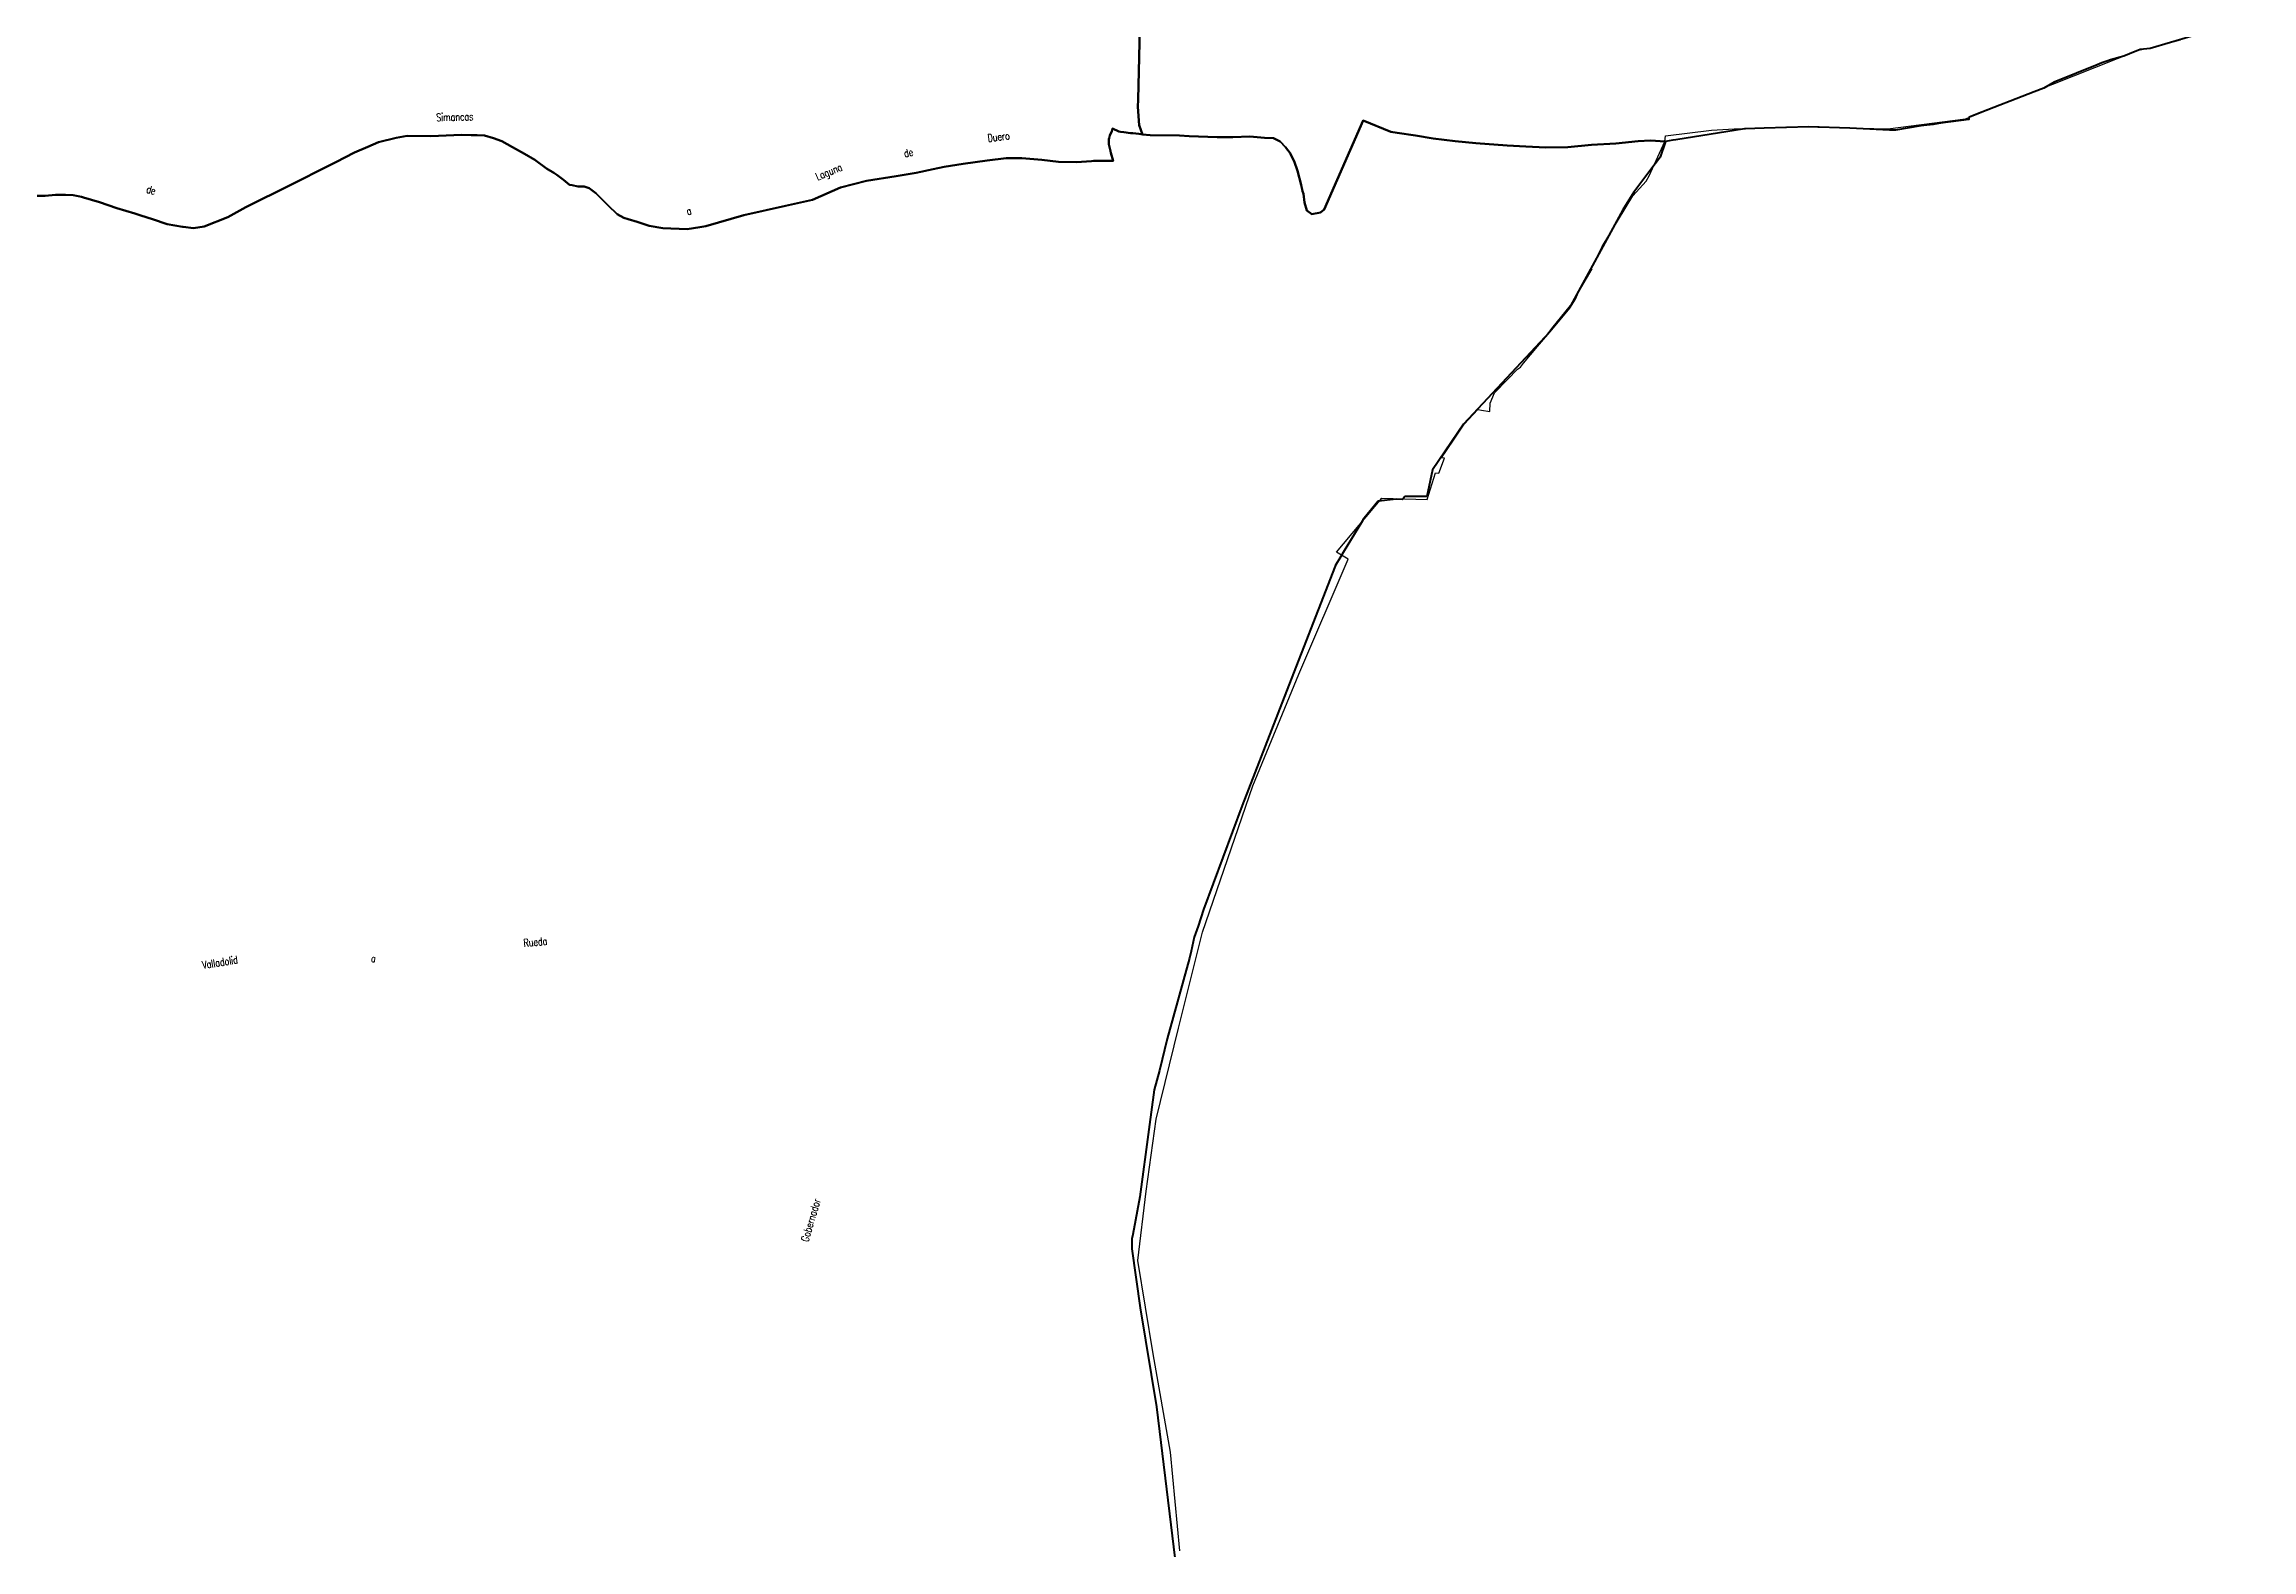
# Model space of a CAD drawing. Header units: metres. Extents: x 339638 to 364279, y 4598373 to 4630956.
# Drawn here: x 352020 to 354887, y 4603742 to 4605697 of the extents above; entities that cross this region are included whole.
import ezdxf
from ezdxf.enums import TextEntityAlignment as Align

# ---------------------------------------------------------------- set-up
doc = ezdxf.new("R2010")
doc.units = ezdxf.units.M
for name, color, linetype, lineweight in [('caminos', 1, 'Continuous', 0), ('poligonos_rusticos', 42, 'Continuous', 40), ('termino', 6, 'Continuous', 25)]:
    doc.layers.add(name, color=color, linetype=linetype, lineweight=lineweight)
doc.styles.add('caminos', font='simplex.shx', dxfattribs={"width": 0.75})

msp = doc.modelspace()

# ---------------------------------------------------------------- linework, layer by layer
at = {"layer": 'poligonos_rusticos'}
for points in [[(353443.4, 4605737.3), (353441.9, 4605679.8), (353440.9, 4605625), (353440.4, 4605615.4), (353442, 4605591.7), (353446.4, 4605579.6), (353441.5, 4605580.2), (353433.7, 4605581.1), (353430.8, 4605581.4), (353422.2, 4605582.4), (353417.7, 4605583), (353415.9, 4605583.2), (353413.2, 4605584.5), (353410.2, 4605586), (353407.6, 4605587.3), (353406.4, 4605583.9), (353404.2, 4605578), (353403, 4605574.5), (353402.9, 4605573.4), (353402.7, 4605566.7), (353404.7, 4605557.8), (353405.3, 4605555.7), (353408.3, 4605545.1), (353382.9, 4605545.1), (353380.4, 4605545), (353360.8, 4605543.6), (353337.4, 4605543.8), (353315.6, 4605546.5), (353289.7, 4605548.7), (353269.3, 4605548.6), (353244.5, 4605545.7), (353213.7, 4605541.2), (353188.8, 4605537.3), (353174.6, 4605534.3), (353152.4, 4605529.6), (353126.4, 4605525.5), (353088.1, 4605519.5), (353054.2, 4605510.6), (353018.1, 4605494.6), (352982.8, 4605486.9), (352928.8, 4605474.9), (352879.3, 4605460.5), (352871.7, 4605459.3), (352855.2, 4605456.7), (352823.6, 4605457.9), (352805.6, 4605460.9), (352790.1, 4605466.2), (352778.5, 4605469.5), (352773.1, 4605471.1), (352764.1, 4605476.2), (352752.6, 4605487.1), (352743.2, 4605496.7), (352736.4, 4605503.1), (352728, 4605509.9), (352721.3, 4605511.8), (352713.1, 4605511.8), (352705.6, 4605513.6), (352702.3, 4605514.3), (352694.7, 4605520.4), (352686, 4605527.2), (352681.8, 4605529.8), (352672.5, 4605535.4), (352657.4, 4605546.6), (352643.8, 4605554.5), (352628.4, 4605563.2), (352614.3, 4605570.7), (352603.8, 4605574.6), (352591.8, 4605578.3), (352582.5, 4605578.6), (352579.3, 4605578.7), (352574.7, 4605578.8), (352562.1, 4605579.2), (352522.4, 4605577.3), (352491.6, 4605577.9), (352477.2, 4605575.1), (352454.4, 4605569.6), (352440.5, 4605563.6), (352423.1, 4605556.2), (352399.1, 4605543.6), (352390.1, 4605539.1), (352340.4, 4605514), (352282.1, 4605485), (352258.6, 4605472.2), (352227.9, 4605459.8), (352214.2, 4605457.9), (352200.6, 4605459.5), (352200, 4605459.6), (352179.9, 4605463.2), (352160.7, 4605469.4), (352145.7, 4605474.5), (352138, 4605477.1), (352114.5, 4605484), (352092.1, 4605491.5), (352071.4, 4605497.6), (352068.5, 4605498.5), (352057.9, 4605500.5), (352047.7, 4605501.3), (352034.9, 4605501.2), (352021.4, 4605499.7), (351999.2, 4605499.8)], [(354887, 4605730.1), (354755.1, 4605691.3), (354741.9, 4605689.6), (354739.7, 4605688.9), (354739, 4605688.6), (354735.5, 4605687.2), (354720.6, 4605681.2), (354703.5, 4605676.2), (354698.7, 4605674.8), (354692.4, 4605672.3), (354686, 4605669.7), (354630.2, 4605647.2), (354616.8, 4605639.7), (354604.4, 4605634.8), (354528.7, 4605605.6), (354519.7, 4605602.1), (354519.6, 4605600.2), (354519.6, 4605599.1), (354482.5, 4605594.1), (354473.3, 4605592.6), (354457, 4605590.6), (354424.1, 4605585), (354423.1, 4605584.9), (354416.5, 4605585.3), (354364.8, 4605587.7), (354311.7, 4605589.4), (354253.5, 4605587.7), (354229.5, 4605586.8), (354228.1, 4605586.8), (354228, 4605586.8), (354139.1, 4605572.6), (354135.4, 4605572.3), (354135.2, 4605572), (354125.7, 4605570.5), (354125.5, 4605570.5), (354125, 4605570.4), (354106, 4605571.5), (354089.9, 4605570.9), (354061.1, 4605567.9), (354029.6, 4605566.2), (353998.6, 4605562.8), (353970.2, 4605562.6), (353944, 4605563.7), (353919.9, 4605565.2), (353879.3, 4605568.1), (353852.5, 4605571), (353824, 4605574.2), (353801, 4605578.1), (353777.3, 4605581.8), (353769, 4605583.1), (353732.9, 4605597.7), (353682.5, 4605482), (353677.4, 4605478.4), (353666.4, 4605476.1), (353659.7, 4605480.9), (353656.7, 4605491.2), (353655.3, 4605502.5), (353654.4, 4605505.9), (353652.3, 4605514.2), (353647.5, 4605532.1), (353643.2, 4605544.8), (353642.1, 4605547.2), (353638.8, 4605554.2), (353638.3, 4605555.3), (353632.2, 4605562.8), (353625.2, 4605570.2), (353616.5, 4605574.6), (353604.7, 4605575), (353585.7, 4605576.9), (353563.6, 4605576.2), (353543.3, 4605576), (353507.2, 4605577.3), (353494.6, 4605578.1), (353456.3, 4605578.5), (353446.4, 4605579.6), (353442, 4605591.7), (353440.4, 4605615.4), (353440.9, 4605625), (353441.9, 4605679.8), (353443.4, 4605737.3)], [(351999.2, 4605499.8), (352021.4, 4605499.7), (352034.9, 4605501.2), (352047.7, 4605501.3), (352057.9, 4605500.5), (352068.5, 4605498.5), (352071.4, 4605497.6), (352092.1, 4605491.5), (352114.5, 4605484), (352138, 4605477.1), (352145.7, 4605474.5), (352160.7, 4605469.4), (352179.9, 4605463.2), (352200, 4605459.6), (352200.6, 4605459.5), (352214.2, 4605457.9), (352227.9, 4605459.8), (352258.6, 4605472.2), (352282.1, 4605485), (352340.4, 4605514), (352390.1, 4605539.1), (352399.1, 4605543.6), (352423.1, 4605556.2), (352440.5, 4605563.6), (352454.4, 4605569.6), (352477.2, 4605575.1), (352491.6, 4605577.9), (352522.4, 4605577.3), (352562.1, 4605579.2), (352574.7, 4605578.8), (352579.3, 4605578.7), (352582.5, 4605578.6), (352591.8, 4605578.3), (352603.8, 4605574.6), (352614.3, 4605570.7), (352628.4, 4605563.2), (352643.8, 4605554.5), (352657.4, 4605546.6), (352672.5, 4605535.4), (352681.8, 4605529.8), (352686, 4605527.2), (352694.7, 4605520.4), (352702.3, 4605514.3), (352705.6, 4605513.6), (352713.1, 4605511.8), (352721.3, 4605511.8), (352728, 4605509.9), (352736.4, 4605503.1), (352743.2, 4605496.7), (352752.6, 4605487.1), (352764.1, 4605476.2), (352773.1, 4605471.1), (352778.5, 4605469.5), (352790.1, 4605466.2), (352805.6, 4605460.9), (352823.6, 4605457.9), (352855.2, 4605456.7), (352871.7, 4605459.3), (352879.3, 4605460.5), (352928.8, 4605474.9), (352982.8, 4605486.9), (353018.1, 4605494.6), (353054.2, 4605510.6), (353088.1, 4605519.5), (353126.4, 4605525.5), (353152.4, 4605529.6), (353174.6, 4605534.3), (353188.8, 4605537.3), (353213.7, 4605541.2), (353244.5, 4605545.7), (353269.3, 4605548.6), (353289.7, 4605548.7), (353315.6, 4605546.5), (353337.4, 4605543.8), (353360.8, 4605543.6), (353380.4, 4605545), (353382.9, 4605545.1), (353408.3, 4605545.1), (353405.3, 4605555.7), (353404.7, 4605557.8), (353402.7, 4605566.7), (353402.9, 4605573.4), (353403, 4605574.5), (353404.2, 4605578), (353406.4, 4605583.9), (353407.6, 4605587.3), (353410.2, 4605586), (353413.2, 4605584.5), (353415.9, 4605583.2), (353417.7, 4605583), (353422.2, 4605582.4), (353430.8, 4605581.4), (353433.7, 4605581.1), (353441.5, 4605580.2), (353446.4, 4605579.6), (353456.3, 4605578.5), (353494.6, 4605578.1), (353507.2, 4605577.3), (353543.3, 4605576), (353563.6, 4605576.2), (353585.7, 4605576.9), (353604.7, 4605575), (353616.5, 4605574.6), (353625.2, 4605570.2), (353632.2, 4605562.8), (353638.3, 4605555.3), (353638.8, 4605554.2), (353642.1, 4605547.2), (353643.2, 4605544.8), (353647.5, 4605532.1), (353652.3, 4605514.2), (353654.4, 4605505.9), (353655.3, 4605502.5), (353656.7, 4605491.2), (353659.7, 4605480.9), (353666.4, 4605476.1), (353677.4, 4605478.4), (353682.5, 4605482), (353732.9, 4605597.7), (353769, 4605583.1), (353769, 4605583.1), (353777.3, 4605581.8), (353801, 4605578.1), (353824, 4605574.2), (353852.5, 4605571), (353879.3, 4605568.1), (353919.9, 4605565.2), (353944, 4605563.7), (353970.2, 4605562.6), (353998.6, 4605562.8), (354029.6, 4605566.2), (354061.1, 4605567.9), (354089.9, 4605570.9), (354106, 4605571.5), (354125, 4605570.4), (354125.5, 4605570.5), (354125.7, 4605570.5), (354125.7, 4605570.4), (354118.6, 4605549.9), (354115.1, 4605545.4), (354108, 4605535.9), (354085.9, 4605506.5), (354084.4, 4605504.5), (354070.3, 4605481.7), (354002.3, 4605356.8), (353979.7, 4605329.1), (353974, 4605322), (353971.8, 4605319.3), (353968.9, 4605316.2), (353863.4, 4605203.4), (353823.1, 4605144.2), (353815.6, 4605109.3), (353787, 4605109.5), (353786.7, 4605109), (353784.8, 4605106.6), (353784, 4605105.4), (353776, 4605106.1), (353753.1, 4605103.2), (353753.1, 4605103.2), (353752, 4605103), (353734.3, 4605081.5), (353732.7, 4605079), (353732.4, 4605078.4), (353732.1, 4605078), (353707.2, 4605036.8), (353704.1, 4605031.6), (353696.7, 4605019.5), (353696.5, 4605019.1), (353630.4, 4604848.9), (353576, 4604708.3), (353525.8, 4604573.3), (353518.6, 4604551.8), (353513.6, 4604537.5), (353509.7, 4604519), (353507.6, 4604510), (353478.5, 4604405.4), (353468.7, 4604364.4), (353461.6, 4604339.1), (353454.6, 4604287.7), (353442.8, 4604200.3), (353433.7, 4604151.1), (353432.7, 4604145.6), (353432.4, 4604132.5), (353443.5, 4604056), (353464.4, 4603927.6), (353490.7, 4603713.8)]]:
    msp.add_lwpolyline(points, dxfattribs=at)
at = {"layer": 'termino'}
msp.add_lwpolyline([(353494.7, 4603740.5), (353483, 4603868.5), (353460.3, 4603996.3), (353440.3, 4604117.4), (353451.2, 4604207.6), (353464.1, 4604300.9), (353493.1, 4604419.3), (353524.3, 4604544), (353589.6, 4604733.7), (353649.3, 4604878.7), (353713.7, 4605027.9), (353698.4, 4605037.4), (353757.1, 4605107.2), (353816, 4605105.5), (353827, 4605140.2), (353831.4, 4605139.6), (353838.7, 4605159.1), (353834.7, 4605159.7), (353850.3, 4605182.7), (353864.1, 4605203.4), (353882, 4605222.3), (353886.6, 4605221.6), (353897.4, 4605219.9), (353898.1, 4605230.5), (353903.6, 4605243.9), (353920.2, 4605261.2), (353933.3, 4605274.9), (353937.3, 4605277.4), (353941.2, 4605282.4), (353959.5, 4605304.3), (353978.1, 4605326), (354001.4, 4605353.8), (354008.7, 4605365.8), (354012.4, 4605374.9), (354030.5, 4605405.1), (354029.6, 4605405.4), (354043.4, 4605434.1), (354083.3, 4605500), (354100.6, 4605519), (354104.4, 4605525.8), (354124.9, 4605570.5), (354125.7, 4605577.9), (354185.1, 4605585.2), (354214.9, 4605586.9), (354281.5, 4605589.2), (354323.6, 4605589.1), (354414.2, 4605586.8), (354515.1, 4605599.9), (354739.7, 4605688.9), (354759.1, 4605692.9), (354794.3, 4605702.3)], dxfattribs=at)

# ---------------------------------------------------------------- texts
at = {"layer": 'caminos', "style": 'caminos', "width": 0.75}
for s, rotation, p in [('Simancas', 1.3209, (352529.5, 4605593.8)), ('Duero', 7.1867, (353246.2, 4605566.7)), ('Laguna', 22.4452, (353025.5, 4605516.8)), ('de', 12.6583, (353138.5, 4605546.8)), ('de', -15.0867, (352151.3, 4605501.2)), ('a', 16.9167, (352856.6, 4605471.7)), ('Rueda', 5.2469, (352643.4, 4604521.7)), ('Valladolid', 9.1908, (352226.7, 4604493.1)), ('a', -4.7969, (352444, 4604502.1)), ('Gobernador', 73.6172, (353015.2, 4604140.1))]:
    msp.add_text(s, height=10, rotation=rotation, dxfattribs=at).set_placement(p, align=Align.BOTTOM_LEFT)

doc.saveas('drawing.dxf')
